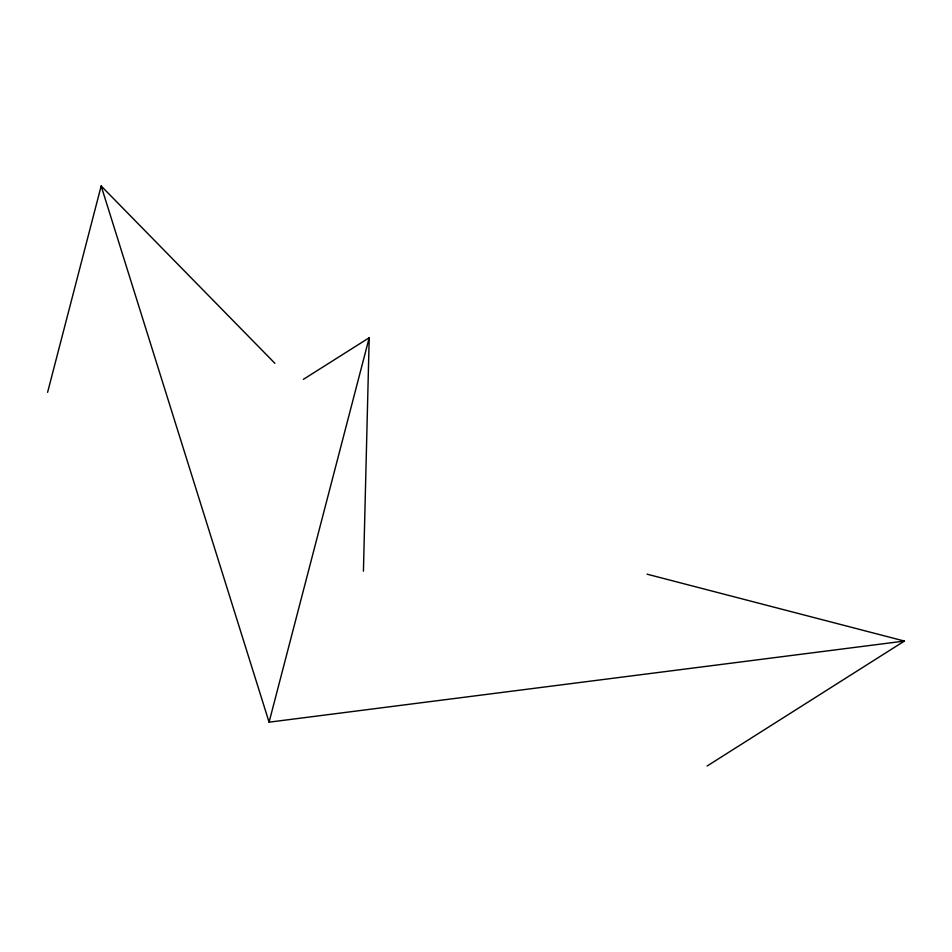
<?xml version="1.0" encoding="UTF-8"?>
<svg xmlns="http://www.w3.org/2000/svg" width="952" height="952" viewBox="0 0 952 952"><rect width="100%" height="100%" fill="white"/><g stroke="black" fill="none" stroke-linecap="round" stroke-linejoin="round"><path stroke-width="1.43" d="M363.426 571.2L369.209 337.758L303.355 379.372M47.6 392.331L101.174 185.997L274.902 363.319M707.134 766.003L904.4 641.065L269.083 722.175L369.209 337.758M647.062 574.175L904.4 641.065M101.174 185.997L269.083 722.175"/></g></svg>
